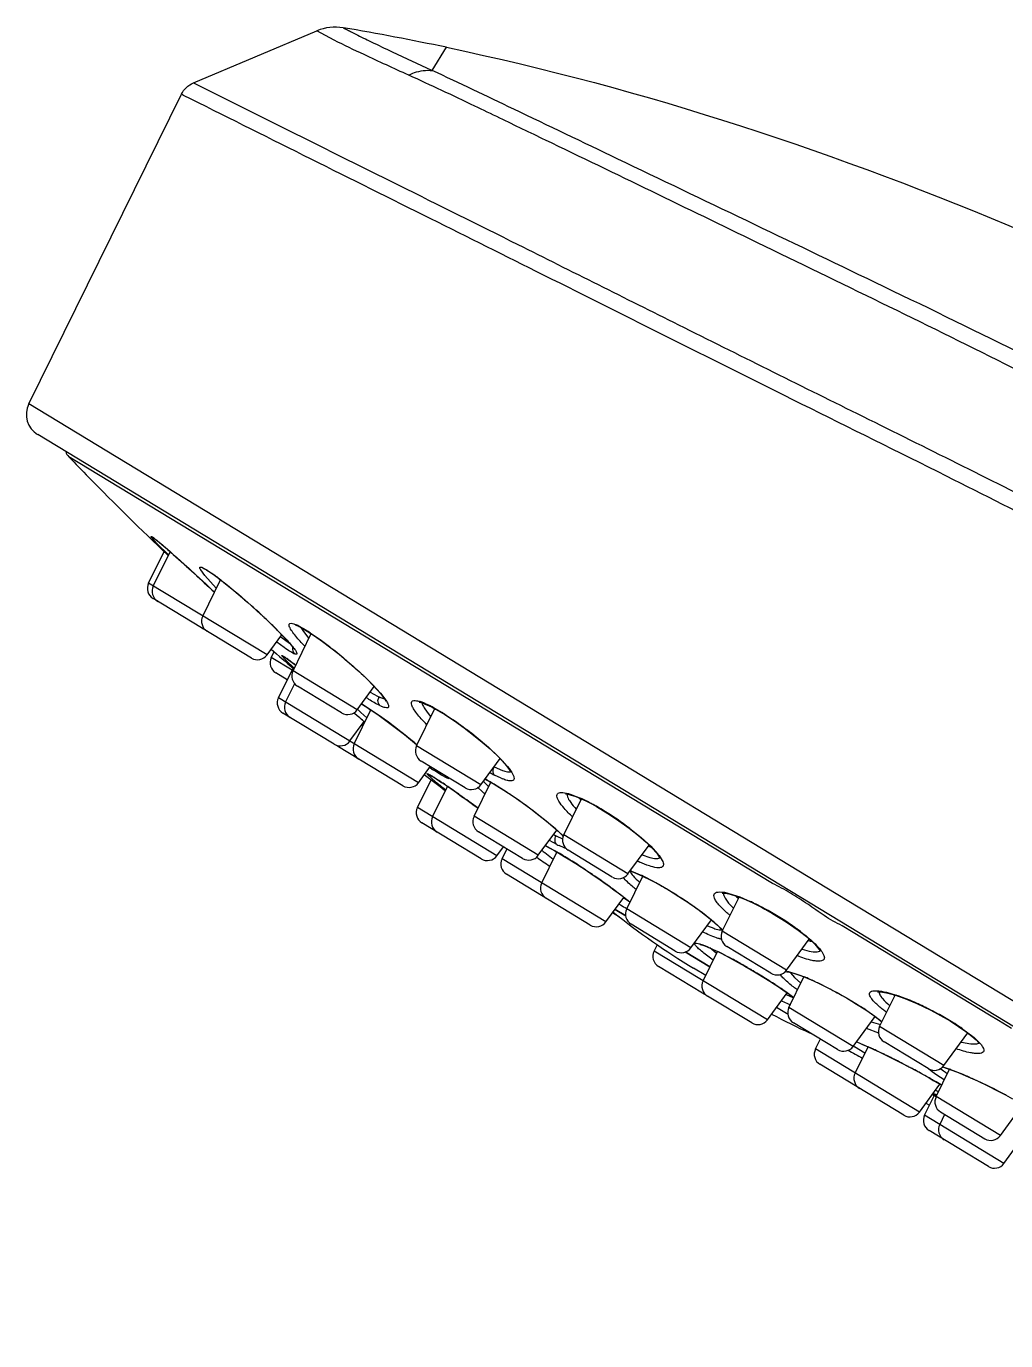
# Model space of a CAD drawing. Header units: millimetres. Extents: x 14295 to 15136, y 4961 to 5556.
# Drawn here: x 14866.1 to 14907.6, y 5441.8 to 5497.4 of the extents above; entities that cross this region are included whole.
import ezdxf

# ---------------------------------------------------------------- set-up
doc = ezdxf.new("R2010")
doc.units = ezdxf.units.MM

msp = doc.modelspace()

# ---------------------------------------------------------------- linework, layer by layer
at = {"linetype": 'Continuous'}
for p, q in [((14873.181, 5494.973), (14878.411, 5497.175)), ((14879.142, 5496.779), (14878.411, 5497.175)), ((14883.288, 5495.494), (14883.884, 5496.477)), ((14881.589, 5496.289), (14883.258, 5495.508)), ((14883.258, 5495.508), (14883.288, 5495.494)), ((14873.181, 5494.973), (14876.85, 5493.142)), ((14866.213, 5481.387), (14872.672, 5494.493)), ((14872.769, 5494.444), (14872.672, 5494.493)), ((14888.209, 5468.048), (14866.213, 5481.387)), ((14928.903, 5442.3), (14866.592, 5480.09)), ((14887.304, 5467.391), (14867.904, 5479.157)), ((14871.394, 5475.768), (14871.387, 5475.782)), ((14871.426, 5475.725), (14871.394, 5475.768)), ((14871.651, 5475.477), (14871.452, 5475.693)), ((14872.122, 5475.006), (14871.651, 5475.477)), ((14871.667, 5475.593), (14871.869, 5475.424)), ((14871.751, 5475.522), (14871.844, 5475.444)), ((14871.286, 5473.807), (14871.945, 5475.145)), ((14871.485, 5473.686), (14872.2, 5475.136)), ((14873.458, 5474.477), (14873.468, 5474.485)), ((14873.468, 5474.485), (14873.537, 5474.478)), ((14873.659, 5474.135), (14873.489, 5474.367)), ((14873.537, 5474.478), (14873.644, 5474.412)), ((14873.537, 5474.478), (14873.738, 5474.374)), ((14873.648, 5474.411), (14873.657, 5474.407)), ((14873.657, 5474.407), (14873.744, 5474.362)), ((14874.147, 5473.599), (14873.659, 5474.135)), ((14873.744, 5474.362), (14873.885, 5474.273)), ((14873.778, 5474.349), (14874.045, 5474.166)), ((14876.297, 5470.768), (14871.286, 5473.807)), ((14873.578, 5472.417), (14874.332, 5473.947)), ((14875.635, 5470.636), (14871.475, 5473.159)), ((14875.609, 5472.879), (14875.645, 5472.846)), ((14876.12, 5472.412), (14876.159, 5472.375)), ((14877.379, 5472.099), (14877.428, 5472.085)), ((14877.428, 5472.085), (14877.536, 5472.043)), ((14877.598, 5472.015), (14877.663, 5471.969)), ((14877.631, 5471.983), (14877.663, 5471.969)), ((14877.659, 5471.985), (14877.942, 5471.825)), ((14877.663, 5471.969), (14877.664, 5471.968)), ((14877.664, 5471.968), (14877.74, 5471.93)), ((14877.734, 5471.935), (14877.84, 5471.765)), ((14877.74, 5471.93), (14878.001, 5471.78)), ((14876.297, 5470.768), (14876.923, 5471.622)), ((14876.869, 5471.681), (14877.144, 5471.391)), ((14876.875, 5471.534), (14877.244, 5471.275)), ((14877.396, 5470.102), (14878.169, 5471.671)), ((14877.84, 5471.765), (14878.071, 5471.468)), ((14878.121, 5471.712), (14878.545, 5471.419)), ((14876.478, 5470.658), (14876.597, 5470.899)), ((14877.019, 5471.082), (14876.705, 5471.316)), ((14877.553, 5470.797), (14877.482, 5470.803)), ((14877.561, 5470.806), (14877.553, 5470.797)), ((14877.355, 5470.127), (14876.478, 5470.658)), ((14876.78, 5468.961), (14877.399, 5470.217)), ((14877.046, 5470.589), (14876.918, 5470.734)), ((14877.254, 5470.392), (14877.046, 5470.589)), ((14877.219, 5470.556), (14877.421, 5470.405)), ((14877.309, 5470.488), (14877.41, 5470.413)), ((14877.41, 5470.413), (14877.511, 5470.336)), ((14877.464, 5470.202), (14877.438, 5470.225)), ((14877.152, 5469.716), (14876.668, 5470.01)), ((14880.114, 5468.453), (14877.396, 5470.102)), ((14880.458, 5469.817), (14880.772, 5469.504)), ((14877.082, 5468.778), (14877.467, 5469.559)), ((14879.452, 5468.321), (14877.585, 5469.453)), ((14880.114, 5468.453), (14880.832, 5469.432)), ((14880.667, 5469.199), (14880.964, 5469.028)), ((14880.772, 5469.504), (14881.098, 5469.147)), ((14881.098, 5469.147), (14881.322, 5468.858)), ((14882.707, 5465.366), (14876.78, 5468.961)), ((14880.289, 5468.712), (14880.63, 5468.494)), ((14880.296, 5468.701), (14880.456, 5468.603)), ((14881.254, 5468.552), (14881.14, 5468.595)), ((14881.297, 5468.541), (14881.254, 5468.552)), ((14882.921, 5468.722), (14883.161, 5468.62)), ((14882.988, 5468.714), (14883.152, 5468.638)), ((14883.161, 5468.62), (14883.285, 5468.558)), ((14883.241, 5468.593), (14883.285, 5468.558)), ((14883.285, 5468.558), (14883.285, 5468.558)), ((14883.285, 5468.558), (14883.429, 5468.481)), ((14879.138, 5466.997), (14876.969, 5468.312)), ((14879.975, 5468.318), (14880.005, 5468.292)), ((14879.988, 5467.015), (14880.694, 5468.447)), ((14880.514, 5468.107), (14880.265, 5468.34)), ((14880.63, 5468.494), (14881.051, 5468.201)), ((14882.628, 5466.929), (14883.402, 5468.5)), ((14882.971, 5468.487), (14883.04, 5468.386)), ((14883.04, 5468.386), (14883.202, 5468.178)), ((14883.379, 5468.519), (14883.701, 5468.332)), ((14883.429, 5468.481), (14883.818, 5468.251)), ((14900.385, 5460.663), (14888.209, 5468.048)), ((14879.801, 5467.129), (14880.401, 5467.948)), ((14880.37, 5467.782), (14880.318, 5467.822)), ((14882.044, 5465.234), (14879.318, 5466.888)), ((14885.347, 5465.28), (14882.628, 5466.929)), ((14889.749, 5465.908), (14887.304, 5467.391)), ((14885.347, 5465.28), (14886.155, 5466.383)), ((14885.784, 5466.757), (14886.136, 5466.419)), ((14886.162, 5466.392), (14886.475, 5466.045)), ((14882.707, 5465.366), (14883.214, 5466.058)), ((14884.684, 5465.148), (14882.817, 5466.28)), ((14883.683, 5465.686), (14883.358, 5465.888)), ((14885.914, 5466.034), (14886.262, 5465.883)), ((14897.683, 5461.096), (14889.749, 5465.908)), ((14882.66, 5464.314), (14883.24, 5465.491)), ((14883.071, 5465.734), (14883.184, 5465.681)), ((14883.087, 5465.712), (14883.071, 5465.734)), ((14883.428, 5465.408), (14883.087, 5465.712)), ((14883.172, 5465.7), (14883.188, 5465.692)), ((14883.198, 5465.692), (14883.282, 5465.641)), ((14883.301, 5463.925), (14883.934, 5465.208)), ((14883.38, 5465.58), (14883.568, 5465.457)), ((14883.484, 5465.511), (14883.579, 5465.449)), ((14883.579, 5465.449), (14883.685, 5465.378)), ((14883.924, 5465.562), (14883.683, 5465.686)), ((14883.9, 5465.233), (14883.951, 5465.197)), ((14884.006, 5465.533), (14883.924, 5465.562)), ((14885.056, 5463.942), (14885.77, 5465.39)), ((14885.477, 5465.406), (14885.669, 5465.203)), ((14885.515, 5465.516), (14885.62, 5465.461)), ((14885.62, 5465.461), (14885.956, 5465.27)), ((14886.199, 5465.554), (14885.918, 5465.687)), ((14885.918, 5465.298), (14886.418, 5464.987)), ((14885.956, 5465.27), (14886.323, 5465.043)), ((14884.411, 5464.875), (14884.459, 5464.841)), ((14885.418, 5464.973), (14885.209, 5465.171)), ((14888.851, 5463.155), (14889.602, 5464.678)), ((14889.066, 5464.872), (14889.362, 5464.778)), ((14889.126, 5464.879), (14889.56, 5464.71)), ((14889.362, 5464.778), (14889.781, 5464.594)), ((14886.02, 5462.276), (14882.66, 5464.314)), ((14885.062, 5464.406), (14885.226, 5464.285)), ((14889.781, 5464.594), (14890.034, 5464.465)), ((14890.008, 5464.489), (14890.034, 5464.465)), ((14890.034, 5464.465), (14890.034, 5464.464)), ((14890.034, 5464.464), (14890.239, 5464.352)), ((14885.358, 5462.144), (14882.849, 5463.665)), ((14887.775, 5462.293), (14885.056, 5463.942)), ((14887.982, 5463.857), (14888.431, 5463.484)), ((14887.112, 5462.161), (14885.245, 5463.293)), ((14887.775, 5462.293), (14888.559, 5463.362)), ((14888.532, 5463.115), (14888.792, 5462.997)), ((14888.537, 5463.39), (14888.794, 5463.15)), ((14888.617, 5463.311), (14888.803, 5463.133)), ((14888.803, 5463.133), (14888.835, 5463.098)), ((14891.57, 5461.506), (14888.851, 5463.155)), ((14891.642, 5463.433), (14892.131, 5463.04)), ((14892.131, 5463.04), (14892.533, 5462.673)), ((14886.02, 5462.276), (14886.298, 5462.655)), ((14886.24, 5462.143), (14886.444, 5462.557)), ((14887.918, 5461.125), (14888.563, 5462.432)), ((14888.423, 5462.516), (14888.069, 5462.706)), ((14888.073, 5462.699), (14888.236, 5462.615)), ((14888.236, 5462.615), (14888.428, 5462.51)), ((14888.555, 5462.753), (14888.246, 5462.922)), ((14888.428, 5462.51), (14888.642, 5462.387)), ((14888.872, 5462.606), (14888.654, 5462.704)), ((14888.971, 5462.57), (14888.872, 5462.606)), ((14890.907, 5461.374), (14889.04, 5462.506)), ((14891.57, 5461.506), (14892.462, 5462.723)), ((14892.533, 5462.673), (14892.836, 5462.345)), ((14890.637, 5459.476), (14886.24, 5462.143)), ((14888.404, 5462.114), (14888.054, 5462.396)), ((14888.954, 5462.201), (14888.918, 5462.223)), ((14892.167, 5462.311), (14892.499, 5462.198)), ((14889.975, 5459.344), (14886.429, 5461.494)), ((14889.606, 5461.785), (14889.852, 5461.621)), ((14889.684, 5461.735), (14889.659, 5461.751)), ((14889.804, 5461.655), (14889.773, 5461.676)), ((14889.852, 5461.621), (14890.094, 5461.458)), ((14890.116, 5461.445), (14890.067, 5461.478)), ((14891.515, 5460.024), (14892.197, 5461.408)), ((14891.643, 5461.637), (14891.721, 5461.51)), ((14891.66, 5461.629), (14891.686, 5461.622)), ((14891.686, 5461.622), (14891.904, 5461.543)), ((14891.724, 5461.623), (14892.154, 5461.442)), ((14891.904, 5461.543), (14892.19, 5461.417)), ((14892.195, 5461.423), (14892.663, 5461.185)), ((14890.978, 5460.833), (14890.946, 5460.857)), ((14891.011, 5460.809), (14890.978, 5460.833)), ((14892.663, 5461.185), (14892.682, 5461.169)), ((14892.663, 5461.185), (14892.684, 5461.174)), ((14892.682, 5461.169), (14892.844, 5461.081)), ((14890.637, 5459.476), (14891.397, 5460.512)), ((14891.586, 5460.362), (14891.374, 5460.476)), ((14891.468, 5460.456), (14891.6, 5460.349)), ((14891.6, 5460.349), (14891.653, 5460.304)), ((14895.561, 5459.085), (14896.271, 5460.525)), ((14895.843, 5460.682), (14896.299, 5460.53)), ((14896.299, 5460.53), (14896.742, 5460.341)), ((14896.469, 5460.45), (14896.827, 5460.291)), ((14896.827, 5460.291), (14897.219, 5460.097)), ((14929.927, 5442.746), (14900.385, 5460.663)), ((14891.206, 5459.678), (14890.915, 5459.855)), ((14891.026, 5460.006), (14891.477, 5459.732)), ((14891.477, 5459.732), (14891.026, 5460.006)), ((14894.234, 5458.376), (14891.515, 5460.024)), ((14894.718, 5459.869), (14895.099, 5459.568)), ((14897.219, 5460.097), (14897.361, 5460.021)), ((14897.352, 5460.035), (14897.361, 5460.021)), ((14893.571, 5458.244), (14891.704, 5459.376)), ((14894.234, 5458.376), (14895.1, 5459.558)), ((14894.93, 5459.306), (14895.196, 5459.204)), ((14895.232, 5459.456), (14895.541, 5459.166)), ((14901.092, 5459.027), (14900.632, 5459.308)), ((14895.538, 5458.74), (14895.478, 5458.753)), ((14898.28, 5457.436), (14895.561, 5459.085)), ((14898.28, 5457.436), (14899.242, 5458.748)), ((14902.743, 5458.026), (14901.092, 5459.027)), ((14892.673, 5458.241), (14892.812, 5458.524)), ((14897.467, 5455.334), (14892.673, 5458.241)), ((14893.992, 5458.206), (14895.038, 5457.572)), ((14895.038, 5457.572), (14893.992, 5458.206)), ((14894.748, 5456.983), (14895.359, 5458.223)), ((14895.177, 5457.86), (14894.834, 5458.112)), ((14895.022, 5458.385), (14895.36, 5458.227)), ((14895.304, 5458.157), (14895.032, 5458.375)), ((14895.725, 5458.039), (14895.979, 5457.904)), ((14897.618, 5457.304), (14895.751, 5458.436)), ((14898.943, 5458.321), (14899.235, 5458.242)), ((14903.379, 5457.641), (14902.743, 5458.026)), ((14894.729, 5456.46), (14892.862, 5457.592)), ((14894.857, 5457.204), (14894.347, 5457.514)), ((14895.968, 5457.913), (14895.979, 5457.904)), ((14895.979, 5457.904), (14896.234, 5457.763)), ((14896.253, 5457.756), (14896.217, 5457.776)), ((14896.234, 5457.763), (14896.51, 5457.607)), ((14896.283, 5457.739), (14896.253, 5457.756)), ((14896.51, 5457.607), (14896.787, 5457.446)), ((14896.805, 5457.438), (14896.775, 5457.456)), ((14896.787, 5457.446), (14897.06, 5457.283)), ((14896.827, 5457.425), (14896.805, 5457.438)), ((14896.87, 5457.4), (14896.827, 5457.425)), ((14906.861, 5455.53), (14903.379, 5457.641)), ((14897.06, 5457.283), (14897.323, 5457.122)), ((14897.323, 5457.122), (14897.573, 5456.964)), ((14897.573, 5456.964), (14897.806, 5456.813)), ((14898.215, 5457.403), (14898.367, 5457.375)), ((14898.367, 5457.375), (14898.759, 5457.256)), ((14898.381, 5455.86), (14899.016, 5457.149)), ((14898.425, 5457.346), (14898.439, 5457.322)), ((14898.439, 5457.322), (14898.61, 5457.121)), ((14898.61, 5457.121), (14898.882, 5456.884)), ((14898.759, 5457.256), (14899.032, 5457.151)), ((14896.804, 5455.202), (14894.937, 5456.334)), ((14897.467, 5455.334), (14898.303, 5456.474)), ((14898.592, 5456.267), (14898.309, 5456.474)), ((14900.415, 5456.484), (14900.416, 5456.478)), ((14902.215, 5455.05), (14902.87, 5456.38)), ((14902.507, 5456.497), (14902.912, 5456.379)), ((14902.982, 5456.355), (14903.351, 5456.218)), ((14897.855, 5455.864), (14898.343, 5455.568)), ((14897.855, 5455.864), (14898.343, 5455.568)), ((14898.064, 5456.143), (14898.441, 5455.965)), ((14901.1, 5454.211), (14898.381, 5455.86)), ((14898.54, 5456.301), (14898.582, 5456.269)), ((14901.627, 5455.759), (14902.014, 5455.491)), ((14903.284, 5456.235), (14903.798, 5456.019)), ((14903.798, 5456.019), (14904.361, 5455.75)), ((14900.437, 5454.08), (14898.57, 5455.212)), ((14901.1, 5454.211), (14902.025, 5455.473)), ((14901.863, 5455.243), (14902.252, 5455.13)), ((14902.014, 5455.491), (14902.324, 5455.252)), ((14904.361, 5455.75), (14904.67, 5455.588)), ((14904.678, 5455.592), (14904.67, 5455.588)), ((14907.242, 5455.299), (14906.861, 5455.53)), ((14907.794, 5454.964), (14907.242, 5455.299)), ((14902.181, 5454.775), (14901.666, 5454.965)), ((14904.934, 5453.401), (14902.215, 5455.05)), ((14904.934, 5453.401), (14905.945, 5454.78)), ((14905.744, 5454.942), (14906.154, 5454.633)), ((14899.502, 5454.099), (14899.703, 5454.507)), ((14903.9, 5451.432), (14899.502, 5454.099)), ((14901.587, 5453.921), (14901.147, 5454.196)), ((14901.181, 5453.081), (14901.728, 5454.192)), ((14901.237, 5454.398), (14901.345, 5454.356)), ((14901.278, 5454.386), (14901.736, 5454.19)), ((14901.345, 5454.356), (14901.525, 5454.281)), ((14904.271, 5453.269), (14902.404, 5454.401)), ((14905.678, 5454.394), (14905.922, 5454.34)), ((14902.23, 5453.959), (14902.512, 5453.823)), ((14902.512, 5453.823), (14902.812, 5453.674)), ((14902.76, 5453.702), (14902.807, 5453.678)), ((14903.237, 5451.301), (14899.692, 5453.451)), ((14903.442, 5453.351), (14903.49, 5453.326)), ((14903.49, 5453.326), (14903.514, 5453.313)), ((14903.514, 5453.313), (14903.562, 5453.288)), ((14903.834, 5453.14), (14904.031, 5453.032)), ((14903.841, 5453.138), (14903.834, 5453.14)), ((14904.031, 5453.032), (14904.267, 5452.9)), ((14904.438, 5453.134), (14904.282, 5453.265)), ((14904.632, 5452.993), (14904.438, 5453.134)), ((14904.609, 5452.083), (14905.179, 5453.241)), ((14904.944, 5452.791), (14904.632, 5452.993)), ((14904.801, 5453.26), (14904.923, 5453.169)), ((14904.898, 5453.345), (14905.182, 5453.246)), ((14905.211, 5453.235), (14905.733, 5453.028)), ((14903.9, 5451.432), (14904.763, 5452.611)), ((14904.379, 5452.838), (14904.4, 5452.826)), ((14904.119, 5451.299), (14904.549, 5452.171)), ((14904.614, 5452.098), (14904.451, 5452.187)), ((14904.607, 5452.161), (14904.64, 5452.147)), ((14907.328, 5450.434), (14904.609, 5452.083)), ((14907.538, 5452.159), (14907.834, 5451.995)), ((14907.552, 5452.155), (14907.538, 5452.159)), ((14904.177, 5451.811), (14904.327, 5451.721)), ((14904.963, 5451.322), (14904.76, 5450.91)), ((14904.798, 5451.435), (14906.665, 5450.303)), ((14907.328, 5450.434), (14908.278, 5451.731)), ((14907.479, 5449.261), (14904.119, 5451.299)), ((14906.817, 5449.129), (14904.309, 5450.651)), ((14907.479, 5449.261), (14908.31, 5450.394))]:
    msp.add_line(p, q, dxfattribs=at)
for points in [[(14871.482, 5475.734), (14871.479, 5475.735), (14871.481, 5475.734), (14871.506, 5475.717), (14871.546, 5475.687), (14871.601, 5475.644), (14871.67, 5475.589), (14871.751, 5475.522)], [(14871.844, 5475.444), (14871.95, 5475.354), (14872.066, 5475.253), (14872.194, 5475.142), (14872.332, 5475.02), (14872.48, 5474.888), (14872.638, 5474.746), (14872.805, 5474.596), (14872.981, 5474.436), (14873.164, 5474.268), (14873.354, 5474.093), (14873.548, 5473.913)], [(14873.885, 5474.273), (14874.071, 5474.143), (14874.294, 5473.977), (14874.543, 5473.782), (14874.807, 5473.567)], [(14873.548, 5473.913), (14873.744, 5473.73), (14873.938, 5473.548), (14874.073, 5473.42)], [(14874.807, 5473.567), (14875.079, 5473.339), (14875.352, 5473.103), (14875.622, 5472.865), (14875.884, 5472.628), (14876.135, 5472.396), (14876.37, 5472.172)], [(14876.37, 5472.172), (14876.587, 5471.961), (14876.784, 5471.765), (14876.958, 5471.585), (14877.109, 5471.424), (14877.235, 5471.284), (14877.335, 5471.166), (14877.408, 5471.073), (14877.452, 5471.009), (14877.458, 5471)], [(14877.517, 5472.032), (14877.497, 5472.032), (14877.529, 5472.023), (14877.631, 5471.983)], [(14878.001, 5471.78), (14878.308, 5471.58), (14878.644, 5471.341)], [(14878.644, 5471.341), (14878.993, 5471.077), (14879.342, 5470.799), (14879.679, 5470.517), (14879.996, 5470.239), (14880.288, 5469.973)], [(14877.016, 5470.692), (14877.014, 5470.693), (14877.02, 5470.69), (14877.047, 5470.673), (14877.09, 5470.645)], [(14877.09, 5470.645), (14877.148, 5470.605), (14877.221, 5470.552), (14877.309, 5470.488)], [(14880.288, 5469.973), (14880.547, 5469.724), (14880.77, 5469.498), (14880.956, 5469.298), (14881.105, 5469.125)], [(14881.105, 5469.125), (14881.217, 5468.983), (14881.291, 5468.875), (14881.327, 5468.809), (14881.33, 5468.803)], [(14880.456, 5468.603), (14880.71, 5468.436), (14880.982, 5468.247), (14881.264, 5468.044)], [(14882.756, 5468.781), (14882.728, 5468.774), (14882.768, 5468.768), (14882.921, 5468.722)], [(14879.969, 5468.323), (14880.077, 5468.23), (14880.249, 5468.081), (14880.405, 5467.944), (14880.433, 5467.919)], [(14881.264, 5468.044), (14881.549, 5467.832), (14881.831, 5467.617), (14882.107, 5467.401), (14882.373, 5467.187)], [(14883.818, 5468.251), (14884.229, 5467.981), (14884.642, 5467.687), (14885.039, 5467.382), (14885.406, 5467.081)], [(14882.373, 5467.187), (14882.627, 5466.979), (14882.652, 5466.958)], [(14885.406, 5467.081), (14885.735, 5466.793), (14886.017, 5466.526), (14886.248, 5466.287), (14886.424, 5466.085)], [(14886.424, 5466.085), (14886.544, 5465.924), (14886.611, 5465.811), (14886.619, 5465.794)], [(14883.188, 5465.692), (14883.221, 5465.675), (14883.268, 5465.647), (14883.328, 5465.611), (14883.4, 5465.565), (14883.484, 5465.511)], [(14883.685, 5465.378), (14883.802, 5465.299), (14883.93, 5465.212), (14884.067, 5465.116)], [(14884.067, 5465.116), (14884.213, 5465.014), (14884.369, 5464.904)], [(14884.369, 5464.904), (14884.532, 5464.788), (14884.702, 5464.666), (14884.879, 5464.538), (14885.062, 5464.406)], [(14886.323, 5465.043), (14886.706, 5464.792), (14887.087, 5464.527), (14887.454, 5464.26), (14887.797, 5463.998), (14888.11, 5463.749)], [(14888.921, 5464.89), (14888.927, 5464.89), (14889.066, 5464.872)], [(14890.239, 5464.352), (14890.717, 5464.066), (14891.187, 5463.754), (14891.625, 5463.437)], [(14888.11, 5463.749), (14888.384, 5463.518), (14888.617, 5463.311)], [(14891.625, 5463.437), (14892.013, 5463.129), (14892.339, 5462.843), (14892.598, 5462.59), (14892.784, 5462.378), (14892.893, 5462.222), (14892.91, 5462.19)], [(14888.642, 5462.387), (14888.871, 5462.249), (14889.112, 5462.101)], [(14889.112, 5462.101), (14889.358, 5461.945), (14889.606, 5461.785)], [(14890.094, 5461.458), (14890.329, 5461.296), (14890.554, 5461.138)], [(14892.19, 5461.417), (14892.536, 5461.246), (14892.682, 5461.169)], [(14890.554, 5461.138), (14890.767, 5460.985), (14890.967, 5460.839)], [(14890.967, 5460.839), (14891.152, 5460.701), (14891.319, 5460.573), (14891.468, 5460.456)], [(14892.844, 5461.081), (14893.285, 5460.826), (14893.723, 5460.553), (14894.141, 5460.277), (14894.522, 5460.008)], [(14895.566, 5460.692), (14895.561, 5460.69), (14895.591, 5460.693), (14895.708, 5460.686)], [(14895.708, 5460.686), (14895.899, 5460.647), (14896.155, 5460.569), (14896.469, 5460.45)], [(14894.522, 5460.008), (14894.855, 5459.757), (14895.135, 5459.529), (14895.358, 5459.331)], [(14897.361, 5460.021), (14897.687, 5459.838), (14898.267, 5459.48), (14898.771, 5459.129)], [(14895.358, 5459.331), (14895.518, 5459.169), (14895.571, 5459.104)], [(14898.771, 5459.129), (14899.176, 5458.809), (14899.469, 5458.537), (14899.651, 5458.329), (14899.69, 5458.273)], [(14894.618, 5458.528), (14894.608, 5458.528), (14894.62, 5458.526), (14894.682, 5458.51), (14894.781, 5458.477), (14894.914, 5458.426), (14895.077, 5458.356)], [(14895.077, 5458.356), (14895.269, 5458.267), (14895.486, 5458.161), (14895.725, 5458.039)], [(14898.274, 5457.365), (14898.273, 5457.365), (14898.312, 5457.364), (14898.403, 5457.349)], [(14898.403, 5457.349), (14898.535, 5457.317), (14898.704, 5457.265), (14898.908, 5457.192), (14899.145, 5457.097), (14899.415, 5456.98), (14899.711, 5456.841)], [(14897.806, 5456.813), (14898.02, 5456.671), (14898.215, 5456.537), (14898.389, 5456.413), (14898.54, 5456.301)], [(14899.711, 5456.841), (14900.027, 5456.684), (14900.356, 5456.511), (14900.416, 5456.478)], [(14900.416, 5456.478), (14900.505, 5456.43), (14900.884, 5456.214), (14901.242, 5455.999), (14901.567, 5455.792)], [(14902.125, 5456.519), (14902.13, 5456.52), (14902.254, 5456.521), (14902.501, 5456.481), (14902.847, 5456.388), (14903.284, 5456.235)], [(14901.567, 5455.792), (14901.854, 5455.597), (14902.097, 5455.421)], [(14902.097, 5455.421), (14902.291, 5455.267), (14902.313, 5455.248)], [(14904.67, 5455.588), (14904.797, 5455.518), (14905.2, 5455.285)], [(14905.2, 5455.285), (14905.561, 5455.055), (14905.868, 5454.84), (14906.115, 5454.647), (14906.296, 5454.483), (14906.409, 5454.358), (14906.432, 5454.326)], [(14901.525, 5454.281), (14901.734, 5454.189), (14901.97, 5454.082), (14902.23, 5453.959)], [(14902.812, 5453.674), (14903.126, 5453.514), (14903.451, 5453.345)], [(14903.451, 5453.345), (14903.778, 5453.17), (14903.834, 5453.14)], [(14904.875, 5453.346), (14905.08, 5453.277), (14905.315, 5453.191), (14905.576, 5453.088), (14905.861, 5452.97)], [(14905.861, 5452.97), (14906.167, 5452.836), (14906.488, 5452.689), (14906.819, 5452.53), (14907.152, 5452.362), (14907.48, 5452.191), (14907.538, 5452.159)], [(14904.267, 5452.9), (14904.489, 5452.773), (14904.693, 5452.653), (14904.845, 5452.562)], [(14904.475, 5452.217), (14904.494, 5452.209), (14904.546, 5452.188), (14904.607, 5452.161)]]:
    msp.add_lwpolyline(points, dxfattribs=at)
for centre, radius, start, end in [((14859.714, 5380.783), 118.192, 78.19998, 80.35213), ((14456.364, 4596.973), 994.201, 64.263708, 64.387003), ((14867.11, 5480.945), 1, 153.7572, 238.7624), ((14868.264, 5479.504), 0.5, 196.2653, 223.9707), ((14966.069, 5573.856), 136.397, 223.97061, 224.48305), ((14966.068, 5573.855), 136.397, 224.48299, 226.45517), ((14671.39, 5011.395), 522.137, 62.83514, 63.41614), ((14872.336, 5476.46), 1.17, 218.9165, 219.5463), ((14872.675, 5476.741), 1.611, 219.5708, 220.5872), ((14872.179, 5471.831), 2.983, 57.5835, 58.4904), ((14868.06, 5465.906), 10.2, 52.6623, 54.0747), ((14871.734, 5473.586), 0.5, 153.7645, 238.764), ((14871.934, 5473.465), 0.5, 153.7645, 238.7653), ((14880.552, 5479.365), 8.267, 220.4485, 221.0717), ((14855.618, 5450.479), 30.023, 46.9308, 48.1592), ((14874.027, 5472.196), 0.5, 153.7645, 238.7653), ((14873.801, 5472.333), 0.5, 238.7635, 254.2578), ((14858.716, 5453.786), 25.492, 45.6405, 46.8222), ((14862.222, 5457.38), 20.471, 44.3142, 45.6231), ((14876.76, 5470.263), 1.942, 64.452, 66.4535), ((14876.552, 5469.838), 2.416, 64.0333, 64.3362), ((14876.416, 5469.561), 2.724, 62.8365, 64.0158), ((14874.198, 5465.703), 7.175, 56.8599, 58.5525), ((14875.894, 5471.064), 0.5, 238.7635, 323.7643), ((14966.068, 5573.855), 136.397, 228.9342, 229.46552), ((14876.927, 5470.437), 0.5, 153.7645, 238.7653), ((14873.03, 5464.823), 7.1, 53.8413, 54.6733), ((14890.613, 5484.911), 19.73, 227.3832, 228.1021), ((14864.547, 5453.447), 21.291, 52.5189, 52.7961), ((14877.844, 5469.881), 0.5, 153.7645, 238.7653), ((14870.053, 5459.011), 15.002, 46.0828, 46.6093), ((14877.229, 5468.74), 0.5, 153.7645, 238.764), ((14877.53, 5468.557), 0.5, 153.7645, 238.7653), ((14881.915, 5470.884), 2.085, 242.8916, 245.0633), ((14881.334, 5468.822), 0.344, 150.1301, 162.0611), ((14881.908, 5470.368), 1.932, 244.3934, 246.572), ((14882.262, 5467.193), 1.683, 70.6732, 73.3318), ((14882.081, 5466.674), 2.233, 68.6448, 70.6983), ((14881.887, 5466.197), 2.747, 67.1169, 68.5068), ((14881.742, 5465.851), 3.123, 66.4937, 67.1328), ((14880.885, 5464.035), 5.131, 62.6697, 63.7751), ((14880.476, 5463.265), 6.002, 62.0943, 62.5776), ((14880.177, 5462.702), 6.64, 61.169, 62.0872), ((14879.711, 5468.749), 0.5, 238.7635, 323.7643), ((14849.114, 5432.36), 47.386, 48.6136, 49.3145), ((14885.809, 5474.118), 8.008, 224.693, 226.186), ((14885.634, 5473.382), 7.012, 223.878, 224.2048), ((14886.356, 5474.086), 8.02, 224.2134, 224.9275), ((14867.782, 5449.675), 22.788, 53.7671, 54.3891), ((14864.024, 5444.58), 29.119, 50.5023, 53.7276), ((14886.58, 5471.026), 4.418, 220.1264, 220.605), ((14878.43, 5459.69), 10.123, 57.8571, 58.6203), ((14966.068, 5573.855), 136.397, 231.03301, 231.05933), ((14879.397, 5467.424), 0.5, 238.7635, 323.7643), ((14879.577, 5467.315), 0.5, 226.4206, 238.7656), ((14880.436, 5466.794), 0.5, 153.7645, 238.7653), ((14865.884, 5446.839), 26.192, 50.2017, 50.4981), ((14883.076, 5466.708), 0.5, 153.7645, 238.7653), ((14877.919, 5458.169), 11.645, 47.5161, 47.724), ((14880.785, 5461.144), 7.514, 44.3041, 44.5899), ((14890.114, 5476.232), 12.355, 235.8958, 236.7234), ((14889.176, 5474.809), 10.652, 236.7397, 236.8887), ((14889.131, 5471.846), 6.946, 240.7054, 242.4449), ((14882.304, 5465.662), 0.5, 238.7635, 323.7643), ((14966.068, 5573.855), 136.397, 232.45633, 232.9245), ((14883.253, 5465.972), 0.299, 256.7218, 261.9064), ((14880.293, 5460.759), 5.725, 57.7663, 58.5213), ((14879.259, 5459.114), 7.668, 57.487, 57.7878), ((14894.54, 5478.894), 17.475, 230.5116, 231.2094), ((14871.923, 5447.934), 21.04, 55.622, 56.3941), ((14898.858, 5484.251), 24.355, 231.1865, 231.4771), ((14866.614, 5440.132), 30.477, 55.4463, 55.6662), ((14884.943, 5465.575), 0.5, 238.7635, 323.7643), ((14887.696, 5467.356), 2.954, 220.6412, 221.3039), ((14881.609, 5458.102), 8.386, 60.4979, 62.2502), ((14880.588, 5456.287), 10.469, 59.3924, 60.5252), ((14887.261, 5468.056), 2.718, 246.9975, 248.5234), ((14902.821, 5489.232), 30.72, 231.4808, 231.8763), ((14859.324, 5429.592), 43.292, 54.586, 55.3297), ((14849.095, 5415.168), 60.975, 53.66288, 54.55233), ((14891.758, 5471.929), 9.412, 227.6543, 228.4313), ((14892.377, 5467.339), 3.89, 222.4323, 223.8402), ((14886.923, 5458.849), 6.426, 64.5058, 65.7765), ((14886.207, 5457.377), 8.064, 61.8738, 64.4123), ((14883.109, 5464.093), 0.5, 153.7645, 238.7652), ((14885.393, 5455.863), 9.782, 61.6608, 61.8517), ((14884.789, 5454.756), 11.044, 58.5682, 61.6285), ((14883.795, 5453.103), 12.973, 52.7778, 58.6288), ((14883.75, 5463.704), 0.5, 153.7645, 238.7652), ((14885.505, 5463.72), 0.5, 153.7645, 238.7653), ((14881.659, 5455.698), 10.319, 48.1963, 48.9811), ((14890.846, 5467.722), 5.155, 242.0648, 243.3276), ((14884.704, 5458.968), 5.85, 44.9468, 45.638), ((14889.3, 5462.933), 0.5, 153.7645, 238.7653), ((14891.805, 5466.852), 5.824, 228.1431, 229.9095), ((14881.86, 5450.92), 13.324, 59.9998, 60.4903), ((14893.392, 5468.204), 7.548, 229.1526, 229.7863), ((14893.994, 5468.915), 8.48, 229.7797, 230.0652), ((14880.912, 5449.278), 15.221, 59.5722, 60.0014), ((14890.997, 5467.507), 5.344, 242.8119, 243.999), ((14893.921, 5466.267), 3.876, 247.6278, 248.6293), ((14893.785, 5465.919), 3.502, 248.6367, 249.1979), ((14885.617, 5462.571), 0.5, 238.7636, 323.7643), ((14886.688, 5461.922), 0.5, 153.7645, 238.7653), ((14887.372, 5462.588), 0.5, 238.7635, 323.7643), ((14966.068, 5573.855), 136.397, 234.93665, 235.21609), ((14880.304, 5448.239), 16.424, 59.4539, 59.5762), ((14879.554, 5446.973), 17.896, 58.9205, 59.4483), ((14878.439, 5445.121), 20.057, 58.5041, 58.9231), ((14876.858, 5442.548), 23.077, 57.9726, 58.3907), ((14875.655, 5440.622), 25.348, 57.6827, 57.9749), ((14874.18, 5438.295), 28.104, 57.0079, 57.6775), ((14894.629, 5467.682), 6.226, 244.8653, 245.7327), ((14872.76, 5436.103), 30.715, 56.6204, 57.0128), ((14871.97, 5434.903), 32.151, 56.3767, 56.567), ((14871.595, 5434.34), 32.828, 56.1338, 56.3108), ((14871.412, 5434.067), 33.157, 55.7628, 56.1338), ((14871.741, 5434.547), 32.575, 55.2774, 55.6608), ((14872.282, 5435.329), 31.623, 55.0989, 55.2767), ((14891.167, 5461.801), 0.5, 238.7635, 323.7643), ((14890.728, 5458.865), 2.933, 70.1449, 71.504), ((14888.8, 5454.259), 7.928, 64.6416, 64.968), ((14888.367, 5460.904), 0.5, 153.7645, 238.7653), ((14873.385, 5436.906), 29.699, 54.5117, 55.104), ((14874.529, 5438.514), 27.726, 54.3873, 54.5064), ((14875.841, 5440.338), 25.48, 53.6409, 54.3973), ((14879.917, 5445.835), 18.636, 52.3222, 53.4686), ((14897.314, 5470.754), 12.177, 239.8256, 241.1811), ((14881.701, 5448.149), 15.714, 51.9506, 52.3112), ((14883.463, 5450.392), 12.862, 50.9033, 51.9757), ((14885.292, 5452.647), 9.958, 50.213, 50.8857), ((14898.641, 5463.04), 3.523, 224.2454, 227.1062), ((14892.595, 5451.332), 9.917, 64.6635, 65.286), ((14892.379, 5450.903), 10.398, 63.6799, 64.5971), ((14891.857, 5449.872), 11.553, 61.5986, 63.6273), ((14911.007, 5484.984), 32.128, 231.3519, 238.7644), ((14896.225, 5468.779), 9.921, 241.1934, 241.7543), ((14891.963, 5459.803), 0.5, 153.7645, 238.7653), ((14891.335, 5448.897), 12.66, 55.6495, 61.6183), ((14890.234, 5459.771), 0.5, 238.7635, 323.7643), ((14890.186, 5453.627), 7.71, 49.1149, 50.4085), ((14893.847, 5457.554), 2.338, 41.8281, 43.5748), ((14892.737, 5450.948), 10.175, 52.9647, 55.651), ((14895.815, 5460.147), 1.434, 255.6004, 256.4046), ((14896.01, 5458.864), 0.5, 153.7645, 238.7653), ((14900.423, 5462.284), 3.794, 251.3304, 252.4521), ((14900.264, 5461.78), 3.266, 252.4464, 253.869), ((14893.121, 5458.02), 0.5, 153.7645, 238.7653), ((14893.831, 5458.671), 0.5, 238.7635, 323.7643), ((14900.066, 5464.453), 7.895, 232.8982, 233.0383), ((14889.727, 5446.711), 12.82, 63.4817, 63.932), ((14888.92, 5445.096), 14.625, 62.9303, 63.478), ((14887.128, 5441.601), 18.553, 61.5469, 62.9161), ((14884.727, 5437.161), 23.6, 60.8677, 61.5575), ((14883.448, 5434.863), 26.231, 60.4264, 60.7043), ((14883.021, 5434.112), 27.094, 60.0281, 60.4262), ((14882.772, 5433.679), 27.594, 59.7865, 60.0289), ((14882.69, 5433.537), 27.758, 59.5071, 59.7866), ((14897.877, 5457.732), 0.5, 238.7635, 323.7643), ((14895.196, 5456.762), 0.5, 153.7645, 238.7652), ((14883.489, 5434.871), 26.202, 57.7909, 59.2924), ((14885.01, 5437.288), 23.347, 56.9257, 57.7867), ((14895.424, 5448.284), 9.573, 66.4067, 67.8542), ((14894.575, 5446.335), 11.698, 65.2458, 66.4152), ((14894.989, 5456.888), 0.5, 238.7635, 253.0008), ((14886.421, 5439.458), 20.759, 56.389, 56.9204), ((14887.351, 5440.859), 19.077, 56.0361, 56.3869), ((14887.887, 5441.655), 18.117, 55.9001, 56.0343), ((14889.351, 5443.803), 15.518, 54.739, 55.9291), ((14901.014, 5462.485), 6.678, 245.6882, 246.6049), ((14900.588, 5461.503), 5.607, 246.6142, 247.2094), ((14900.087, 5460.299), 4.303, 247.1503, 249.1089), ((14905.154, 5459.188), 3.651, 229.7123, 230.0892), ((14905.332, 5459.402), 3.93, 230.0945, 230.8591), ((14900.763, 5449.926), 6.801, 70.9588, 71.5799), ((14898.829, 5455.639), 0.5, 153.7645, 238.7653), ((14899.718, 5459.341), 3.276, 249.1681, 249.8035), ((14894.509, 5445.008), 12.893, 56.4907, 56.9008), ((14899.486, 5446.522), 10.437, 67.1352, 68.2666), ((14898.673, 5444.61), 12.515, 64.0571, 67.1084), ((14898.173, 5443.568), 13.671, 63.4496, 64.0839), ((14898.141, 5443.518), 13.729, 61.5709, 63.4224), ((14897.063, 5455.629), 0.5, 238.7636, 323.7643), ((14912.708, 5483.953), 32.128, 242.042, 245.2982), ((14898.449, 5444.097), 13.073, 58.6928, 61.5498), ((14899.746, 5446.236), 10.573, 56.6819, 58.6733), ((14902.663, 5454.829), 0.5, 153.7645, 238.7653), ((14900.733, 5447.74), 8.773, 55.1707, 56.6736), ((14907.114, 5458.899), 4.312, 254.0367, 254.3051), ((14907.035, 5458.614), 4.016, 254.298, 255.1768), ((14899.951, 5453.878), 0.5, 153.7645, 238.7653), ((14900.697, 5454.507), 0.5, 238.7635, 323.7643), ((14904.454, 5459.173), 5.975, 235.9363, 236.3974), ((14898.803, 5448.209), 6.655, 68.1686, 68.5928), ((14906.724, 5462.267), 9.501, 238.0456, 238.2595), ((14893.106, 5434.995), 21.046, 65.2101, 65.7917), ((14891.979, 5432.545), 23.742, 65.1007, 65.2197), ((14966.068, 5573.855), 136.397, 241.44988, 241.74196), ((14890.945, 5430.322), 26.194, 64.6048, 65.095), ((14889.295, 5426.847), 30.041, 64.0502, 64.6054), ((14888.343, 5424.884), 32.222, 63.8957, 64.0555), ((14887.949, 5424.079), 33.119, 63.6837, 63.8956), ((14887.551, 5423.275), 34.016, 63.4411, 63.6836), ((14887.049, 5422.273), 35.137, 62.1899, 63.3539), ((14901.629, 5452.86), 0.5, 153.7645, 238.7653), ((14886.986, 5422.146), 35.278, 61.4603, 61.9742), ((14886.124, 5420.659), 36.997, 61.0703, 61.3879), ((14887.769, 5423.637), 33.594, 60.8483, 61.069), ((14890.131, 5427.862), 28.754, 60.2953, 60.8577), ((14904.531, 5453.696), 0.5, 238.7635, 323.7643), ((14906.283, 5455.152), 2.404, 231.2148, 231.9335), ((14907.897, 5457.361), 5.14, 234.6414, 236.719), ((14901.391, 5442.962), 10.96, 69.6051, 69.7689), ((14892.685, 5432.342), 23.597, 59.8663, 60.2344), ((14894.718, 5435.838), 19.553, 58.9096, 59.8757), ((14896.876, 5439.439), 15.355, 58.7215, 58.8654), ((14966.068, 5573.855), 136.397, 243.14582, 243.21955), ((14901.888, 5445.967), 6.765, 66.8619, 67.6656), ((14899.997, 5441.527), 11.59, 66.4569, 66.8886), ((14905.057, 5451.862), 0.5, 153.7645, 238.7653), ((14911.886, 5468.604), 17.813, 245.7977, 245.9691), ((14911.346, 5467.391), 16.485, 245.9674, 246.2628), ((14903.496, 5451.728), 0.5, 238.7635, 323.7643), ((14904.568, 5451.078), 0.5, 153.7645, 238.7653), ((14905.209, 5450.689), 0.5, 153.7645, 238.764), ((14906.924, 5450.73), 0.5, 238.7635, 323.7643), ((14907.076, 5449.557), 0.5, 238.7636, 323.7643)]:
    msp.add_arc(centre, radius, start, end, dxfattribs=at)
for points in [[(14879.522, 5497.303), (14879.155, 5497.366), (14878.755, 5497.32), (14878.411, 5497.175)], [(14872.672, 5494.492), (14872.775, 5494.702), (14872.966, 5494.882), (14873.181, 5494.973)], [(14871.387, 5475.782), (14871.421, 5475.749), (14871.465, 5475.724), (14871.511, 5475.71)], [(14877.482, 5470.803), (14877.408, 5470.869), (14877.37, 5470.988), (14877.389, 5471.084)], [(14876.918, 5470.734), (14876.955, 5470.702), (14877.001, 5470.679), (14877.049, 5470.669)]]:
    msp.add_open_spline(points, degree=3, dxfattribs=at)
for points, knots in [([(14879.522, 5497.303), (14879.535, 5497.299), (14879.58, 5497.271), (14879.683, 5497.222), (14879.847, 5497.134), (14880.193, 5496.959), (14880.78, 5496.671), (14881.293, 5496.429), (14881.589, 5496.289)], [0, 0, 0, 0, 0.017843, 0.067928, 0.149018, 0.260391, 0.573588, 1, 1, 1, 1]), ([(14882.292, 5495.299), (14881.66, 5495.582), (14880.606, 5496.067), (14879.558, 5496.565), (14879.142, 5496.779)], [0, 0, 0, 0, 0.597162, 1, 1, 1, 1]), ([(14883.884, 5496.477), (14892.291, 5494.721), (14909.182, 5489.082), (14928.704, 5478.854), (14943.517, 5468.582), (14954.071, 5459.914), (14964.103, 5450.055), (14973.604, 5439.658), (14982.572, 5428.867), (14990.967, 5417.619), (14998.824, 5405.973), (15006.255, 5394.043), (15013.282, 5381.913), (15022.037, 5365.508), (15027.963, 5352.9), (15031.62, 5344.381)], [0, 0, 0, 0, 0.11714, 0.241192, 0.299337, 0.362795, 0.427204, 0.491023, 0.554843, 0.618496, 0.682384, 0.746401, 0.810171, 0.873542, 1, 1, 1, 1]), ([(14882.293, 5495.299), (14882.371, 5495.34), (14882.683, 5495.477), (14883.036, 5495.523), (14883.288, 5495.494)], [0, 0, 0, 0, 0.258107, 1, 1, 1, 1]), ([(14886.148, 5493.483), (14885.794, 5493.654), (14884.512, 5494.267), (14883.227, 5494.872), (14882.293, 5495.299)], [0, 0, 0, 0, 0.276782, 1, 1, 1, 1]), ([(14925.451, 5474.225), (14923.645, 5475.278), (14919.889, 5477.396), (14914.094, 5480.521), (14908.102, 5483.593), (14900.418, 5487.311), (14893.298, 5490.713), (14887.055, 5493.707), (14884.441, 5494.959), (14883.288, 5495.494)], [0, 0, 0, 0, 0.132723, 0.273805, 0.418102, 0.560308, 0.815949, 0.919226, 1, 1, 1, 1]), ([(14905.05, 5478.333), (14903.008, 5479.356), (14899.01, 5481.334), (14893.223, 5484.225), (14887.896, 5486.894), (14881.125, 5490.268), (14876.151, 5492.747), (14872.769, 5494.444)], [0, 0, 0, 0, 0.189923, 0.370949, 0.537907, 0.685374, 1, 1, 1, 1]), ([(14876.85, 5493.142), (14880.2, 5491.472), (14885.826, 5488.683), (14893.955, 5484.609), (14901.393, 5480.914), (14909.192, 5477.057), (14915.658, 5473.682), (14920.632, 5470.944), (14924.115, 5468.967), (14926.866, 5467.351), (14928.928, 5466.099), (14929.912, 5465.496), (14930.398, 5465.213)], [0, 0, 0, 0, 0.185853, 0.311842, 0.451489, 0.598282, 0.743871, 0.813626, 0.880215, 0.942696, 0.972072, 1, 1, 1, 1]), ([(14927.754, 5472.202), (14924.586, 5474.002), (14917.905, 5477.739), (14907.663, 5483.073), (14897.556, 5487.955), (14891.07, 5491.115), (14888.075, 5492.553)], [0, 0, 0, 0, 0.245084, 0.514762, 0.776537, 1, 1, 1, 1]), ([(14871.387, 5475.782), (14871.38, 5475.802), (14871.488, 5475.741), (14871.538, 5475.693), (14871.624, 5475.628), (14871.667, 5475.593)], [0, 0, 0, 0, 0.18713, 0.516312, 1, 1, 1, 1]), ([(14871.869, 5475.424), (14872.025, 5475.291), (14872.772, 5474.636), (14873.502, 5473.962), (14874.075, 5473.419)], [0, 0, 0, 0, 0.20515, 1, 1, 1, 1]), ([(14873.489, 5474.367), (14873.482, 5474.379), (14873.466, 5474.412), (14873.446, 5474.456), (14873.458, 5474.477)], [0, 0, 0, 0, 0.368504, 1, 1, 1, 1]), ([(14874.247, 5474.016), (14874.351, 5473.937), (14874.816, 5473.572), (14875.265, 5473.186), (14875.609, 5472.879)], [0, 0, 0, 0, 0.220459, 1, 1, 1, 1]), ([(14877.387, 5471.724), (14877.344, 5471.784), (14877.288, 5471.866), (14877.239, 5471.974), (14877.225, 5472.031), (14877.231, 5472.079), (14877.287, 5472.119), (14877.342, 5472.107), (14877.379, 5472.099)], [0, 0, 0, 0, 0.40274, 0.545047, 0.64919, 0.723985, 0.791856, 1, 1, 1, 1]), ([(14877.144, 5471.391), (14877.21, 5471.319), (14877.323, 5471.192), (14877.464, 5471.017), (14877.538, 5470.904), (14877.572, 5470.827), (14877.561, 5470.806)], [0, 0, 0, 0, 0.402649, 0.70699, 0.9047, 1, 1, 1, 1]), ([(14877.895, 5471.137), (14877.842, 5471.192), (14877.665, 5471.38), (14877.494, 5471.576), (14877.387, 5471.724)], [0, 0, 0, 0, 0.291813, 1, 1, 1, 1]), ([(14878.545, 5471.419), (14878.699, 5471.308), (14879.326, 5470.834), (14879.925, 5470.322), (14880.358, 5469.912)], [0, 0, 0, 0, 0.241139, 1, 1, 1, 1]), ([(14877.482, 5470.803), (14877.417, 5470.827), (14877.259, 5470.917), (14877.11, 5471.018), (14877.019, 5471.082)], [0, 0, 0, 0, 0.383715, 1, 1, 1, 1]), ([(14876.918, 5470.734), (14876.917, 5470.738), (14876.925, 5470.749), (14876.943, 5470.737), (14876.979, 5470.723), (14877.045, 5470.678), (14877.101, 5470.64), (14877.135, 5470.616)], [0, 0, 0, 0, 0.047974, 0.107382, 0.205351, 0.522778, 1, 1, 1, 1]), ([(14881.073, 5468.626), (14881.031, 5468.646), (14880.835, 5468.748), (14880.647, 5468.865), (14880.5, 5468.962)], [0, 0, 0, 0, 0.208097, 1, 1, 1, 1]), ([(14881.073, 5468.626), (14881.016, 5468.678), (14880.977, 5468.796), (14880.998, 5468.901), (14881.007, 5468.928)], [0, 0, 0, 0, 0.730332, 1, 1, 1, 1]), ([(14881.035, 5468.993), (14881.058, 5468.983), (14881.13, 5468.951), (14881.207, 5468.924), (14881.262, 5468.919)], [0, 0, 0, 0, 0.308492, 1, 1, 1, 1]), ([(14881.322, 5468.858), (14881.357, 5468.807), (14881.402, 5468.737), (14881.437, 5468.645), (14881.446, 5468.596), (14881.434, 5468.556), (14881.381, 5468.523), (14881.331, 5468.533), (14881.297, 5468.541)], [0, 0, 0, 0, 0.390673, 0.527887, 0.628758, 0.70422, 0.777541, 1, 1, 1, 1]), ([(14883.063, 5467.818), (14882.98, 5467.9), (14882.83, 5468.056), (14882.641, 5468.28), (14882.503, 5468.472), (14882.425, 5468.624), (14882.389, 5468.752), (14882.459, 5468.846), (14882.595, 5468.843), (14882.688, 5468.822), (14882.745, 5468.805)], [0, 0, 0, 0, 0.227623, 0.419038, 0.571271, 0.683142, 0.756996, 0.810337, 0.884744, 1, 1, 1, 1]), ([(14882.851, 5468.744), (14882.855, 5468.725), (14882.883, 5468.634), (14882.931, 5468.551), (14882.971, 5468.487)], [0, 0, 0, 0, 0.201278, 1, 1, 1, 1]), ([(14883.815, 5468.261), (14883.982, 5468.156), (14884.658, 5467.705), (14885.297, 5467.199), (14885.753, 5466.785)], [0, 0, 0, 0, 0.242317, 1, 1, 1, 1]), ([(14885.918, 5465.687), (14885.9, 5465.706), (14885.837, 5465.814), (14885.868, 5465.952), (14885.914, 5466.034)], [0, 0, 0, 0, 0.21685, 1, 1, 1, 1]), ([(14886.262, 5465.883), (14886.329, 5465.86), (14886.439, 5465.828), (14886.561, 5465.822), (14886.604, 5465.838)], [0, 0, 0, 0, 0.604601, 1, 1, 1, 1]), ([(14886.475, 5466.045), (14886.559, 5465.941), (14886.668, 5465.797), (14886.748, 5465.609), (14886.76, 5465.505), (14886.692, 5465.436), (14886.58, 5465.435), (14886.437, 5465.463), (14886.328, 5465.502), (14886.266, 5465.526)], [0, 0, 0, 0, 0.353245, 0.467806, 0.545901, 0.609098, 0.696651, 0.826245, 1, 1, 1, 1]), ([(14883.071, 5465.734), (14883.069, 5465.738), (14883.069, 5465.751), (14883.092, 5465.744), (14883.13, 5465.73), (14883.169, 5465.708), (14883.198, 5465.692)], [0, 0, 0, 0, 0.082724, 0.173744, 0.353158, 1, 1, 1, 1]), ([(14886.418, 5464.987), (14886.551, 5464.901), (14887.085, 5464.542), (14887.603, 5464.16), (14887.982, 5463.857)], [0, 0, 0, 0, 0.246383, 1, 1, 1, 1]), ([(14888.645, 5464.578), (14888.623, 5464.615), (14888.588, 5464.683), (14888.56, 5464.781), (14888.567, 5464.866), (14888.62, 5464.926), (14888.706, 5464.951), (14888.88, 5464.951), (14889.023, 5464.912), (14889.126, 5464.879)], [0, 0, 0, 0, 0.145383, 0.256083, 0.34045, 0.416949, 0.50976, 0.6345, 1, 1, 1, 1]), ([(14888.988, 5464.884), (14888.988, 5464.865), (14889, 5464.766), (14889.048, 5464.676), (14889.09, 5464.608)], [0, 0, 0, 0, 0.194136, 1, 1, 1, 1]), ([(14889.223, 5463.921), (14889.1, 5464.036), (14888.892, 5464.242), (14888.708, 5464.472), (14888.645, 5464.578)], [0, 0, 0, 0, 0.576869, 1, 1, 1, 1]), ([(14889.09, 5464.608), (14889.107, 5464.579), (14889.193, 5464.45), (14889.295, 5464.332), (14889.378, 5464.243)], [0, 0, 0, 0, 0.213022, 1, 1, 1, 1]), ([(14888.555, 5462.753), (14888.51, 5462.791), (14888.46, 5462.925), (14888.498, 5463.055), (14888.532, 5463.115)], [0, 0, 0, 0, 0.457323, 1, 1, 1, 1]), ([(14892.785, 5461.769), (14892.679, 5461.782), (14892.435, 5461.851), (14892.202, 5461.946), (14892.07, 5462.006)], [0, 0, 0, 0, 0.423907, 1, 1, 1, 1]), ([(14892.499, 5462.198), (14892.582, 5462.176), (14892.718, 5462.146), (14892.868, 5462.163), (14892.914, 5462.193)], [0, 0, 0, 0, 0.612389, 1, 1, 1, 1]), ([(14892.836, 5462.345), (14892.904, 5462.262), (14892.992, 5462.145), (14893.059, 5461.985), (14893.073, 5461.896), (14893.049, 5461.821), (14892.984, 5461.776), (14892.893, 5461.76), (14892.824, 5461.764), (14892.785, 5461.769)], [0, 0, 0, 0, 0.372572, 0.503131, 0.601754, 0.680534, 0.760763, 0.863401, 1, 1, 1, 1]), ([(14891.916, 5460.844), (14891.858, 5460.891), (14891.666, 5461.053), (14891.479, 5461.224), (14891.363, 5461.358)], [0, 0, 0, 0, 0.296168, 1, 1, 1, 1]), ([(14891.721, 5461.51), (14891.741, 5461.483), (14891.844, 5461.356), (14891.963, 5461.242), (14892.059, 5461.154)], [0, 0, 0, 0, 0.204532, 1, 1, 1, 1]), ([(14892.684, 5461.174), (14892.857, 5461.08), (14893.557, 5460.682), (14894.231, 5460.236), (14894.718, 5459.869)], [0, 0, 0, 0, 0.24441, 1, 1, 1, 1]), ([(14900.632, 5459.308), (14900.505, 5459.379), (14900.242, 5459.506), (14899.875, 5459.738), (14899.523, 5459.982), (14899.053, 5460.31), (14898.451, 5460.701), (14897.944, 5460.979), (14897.683, 5461.096)], [0, 0, 0, 0, 0.126786, 0.25316, 0.376424, 0.499115, 0.751418, 1, 1, 1, 1]), ([(14895.455, 5460.16), (14895.405, 5460.214), (14895.322, 5460.313), (14895.233, 5460.456), (14895.191, 5460.578), (14895.236, 5460.727), (14895.521, 5460.763), (14895.711, 5460.717), (14895.843, 5460.682)], [0, 0, 0, 0, 0.179674, 0.316516, 0.413341, 0.485326, 0.666691, 1, 1, 1, 1]), ([(14895.613, 5460.694), (14895.611, 5460.676), (14895.616, 5460.583), (14895.664, 5460.499), (14895.704, 5460.437)], [0, 0, 0, 0, 0.192716, 1, 1, 1, 1]), ([(14895.704, 5460.437), (14895.723, 5460.407), (14895.821, 5460.272), (14895.936, 5460.151), (14896.031, 5460.06)], [0, 0, 0, 0, 0.210867, 1, 1, 1, 1]), ([(14895.881, 5459.756), (14895.839, 5459.791), (14895.692, 5459.92), (14895.55, 5460.055), (14895.455, 5460.16)], [0, 0, 0, 0, 0.277689, 1, 1, 1, 1]), ([(14895.196, 5459.204), (14895.233, 5459.191), (14895.348, 5459.156), (14895.469, 5459.128), (14895.551, 5459.133)], [0, 0, 0, 0, 0.317564, 1, 1, 1, 1]), ([(14894.834, 5458.112), (14894.765, 5458.165), (14894.646, 5458.26), (14894.516, 5458.377), (14894.444, 5458.455), (14894.413, 5458.498), (14894.395, 5458.532), (14894.406, 5458.577), (14894.498, 5458.574), (14894.691, 5458.525), (14894.882, 5458.446), (14895.022, 5458.385)], [0, 0, 0, 0, 0.201647, 0.353074, 0.408193, 0.449033, 0.476424, 0.494486, 0.545024, 0.645991, 1, 1, 1, 1]), ([(14895.459, 5458.758), (14895.409, 5458.77), (14895.159, 5458.848), (14894.92, 5458.956), (14894.731, 5459.047)], [0, 0, 0, 0, 0.195322, 1, 1, 1, 1]), ([(14898.865, 5459.07), (14898.913, 5459.034), (14899.09, 5458.898), (14899.262, 5458.754), (14899.382, 5458.644)], [0, 0, 0, 0, 0.269499, 1, 1, 1, 1]), ([(14899.382, 5458.644), (14899.417, 5458.611), (14899.541, 5458.494), (14899.658, 5458.369), (14899.732, 5458.272)], [0, 0, 0, 0, 0.284771, 1, 1, 1, 1]), ([(14899.529, 5457.817), (14899.475, 5457.823), (14899.201, 5457.87), (14898.938, 5457.965), (14898.731, 5458.048)], [0, 0, 0, 0, 0.195496, 1, 1, 1, 1]), ([(14899.235, 5458.242), (14899.345, 5458.22), (14899.516, 5458.188), (14899.714, 5458.246), (14899.749, 5458.301)], [0, 0, 0, 0, 0.633049, 1, 1, 1, 1]), ([(14899.732, 5458.272), (14899.783, 5458.205), (14899.86, 5458.099), (14899.893, 5457.925), (14899.824, 5457.848), (14899.707, 5457.805), (14899.603, 5457.81), (14899.529, 5457.817)], [0, 0, 0, 0, 0.326213, 0.52325, 0.607524, 0.708656, 1, 1, 1, 1]), ([(14898.188, 5457.049), (14898.167, 5457.069), (14898.102, 5457.136), (14898.04, 5457.209), (14898.012, 5457.267)], [0, 0, 0, 0, 0.311987, 1, 1, 1, 1]), ([(14898.737, 5456.599), (14898.681, 5456.64), (14898.491, 5456.781), (14898.307, 5456.931), (14898.188, 5457.049)], [0, 0, 0, 0, 0.292582, 1, 1, 1, 1]), ([(14899.473, 5456.959), (14899.549, 5456.924), (14899.867, 5456.773), (14900.18, 5456.612), (14900.415, 5456.484)], [0, 0, 0, 0, 0.237985, 1, 1, 1, 1]), ([(14900.415, 5456.484), (14900.514, 5456.43), (14900.899, 5456.215), (14901.276, 5455.988), (14901.55, 5455.81)], [0, 0, 0, 0, 0.256512, 1, 1, 1, 1]), ([(14902.013, 5456.069), (14901.967, 5456.116), (14901.89, 5456.202), (14901.811, 5456.326), (14901.776, 5456.438), (14901.828, 5456.53), (14901.94, 5456.563), (14902.169, 5456.572), (14902.365, 5456.532), (14902.507, 5456.497)], [0, 0, 0, 0, 0.161723, 0.282436, 0.366018, 0.432494, 0.517618, 0.639138, 1, 1, 1, 1]), ([(14902.184, 5456.522), (14902.185, 5456.507), (14902.197, 5456.43), (14902.239, 5456.363), (14902.275, 5456.313)], [0, 0, 0, 0, 0.197817, 1, 1, 1, 1]), ([(14902.275, 5456.313), (14902.296, 5456.284), (14902.405, 5456.148), (14902.534, 5456.031), (14902.64, 5455.943)], [0, 0, 0, 0, 0.205134, 1, 1, 1, 1]), ([(14902.499, 5455.654), (14902.45, 5455.691), (14902.281, 5455.82), (14902.119, 5455.959), (14902.013, 5456.069)], [0, 0, 0, 0, 0.285381, 1, 1, 1, 1]), ([(14906.225, 5453.911), (14906.172, 5453.918), (14905.911, 5453.961), (14905.657, 5454.038), (14905.458, 5454.106)], [0, 0, 0, 0, 0.204642, 1, 1, 1, 1]), ([(14905.922, 5454.34), (14906.022, 5454.322), (14906.188, 5454.302), (14906.363, 5454.316), (14906.423, 5454.345)], [0, 0, 0, 0, 0.600513, 1, 1, 1, 1]), ([(14906.154, 5454.633), (14906.276, 5454.531), (14906.438, 5454.388), (14906.585, 5454.184), (14906.635, 5454.071), (14906.618, 5453.966), (14906.522, 5453.911), (14906.388, 5453.897), (14906.285, 5453.904), (14906.225, 5453.911)], [0, 0, 0, 0, 0.384744, 0.515981, 0.609, 0.676608, 0.749923, 0.855252, 1, 1, 1, 1]), ([(14905.733, 5453.028), (14905.883, 5452.965), (14906.499, 5452.696), (14907.103, 5452.398), (14907.552, 5452.155)], [0, 0, 0, 0, 0.241121, 1, 1, 1, 1])]:
    msp.add_open_spline(points, degree=3, knots=knots, dxfattribs=at)

doc.saveas('drawing.dxf')
